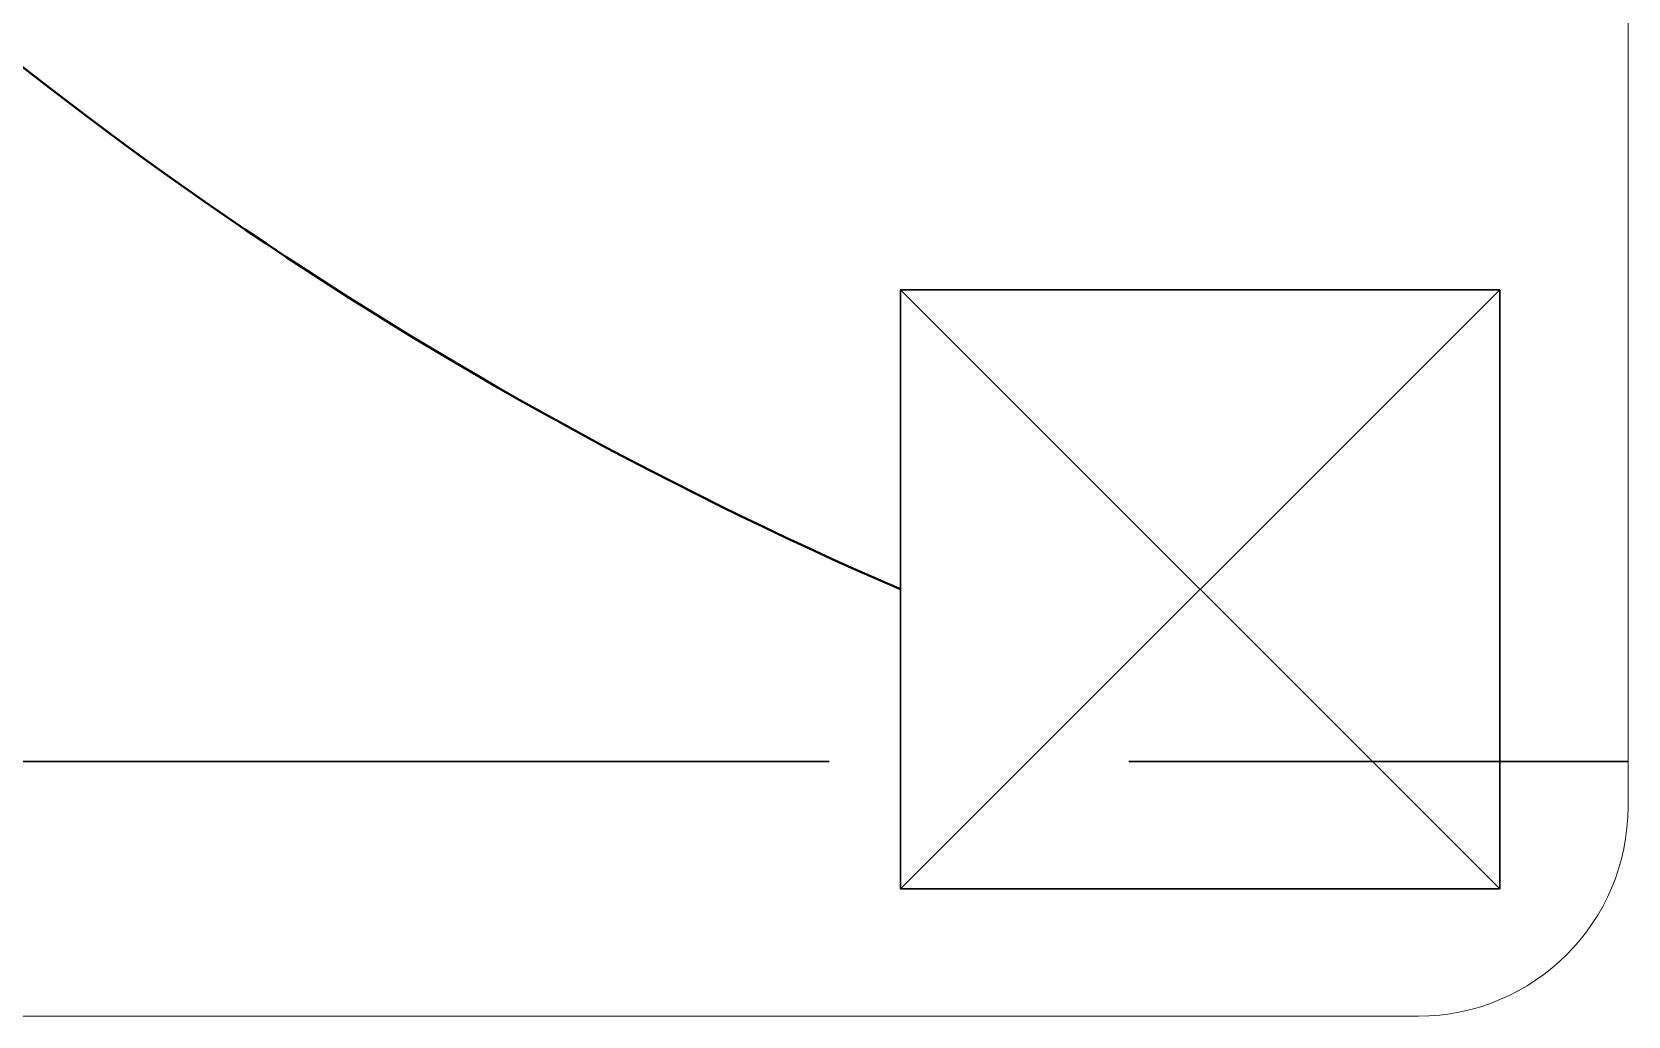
# Model space of a CAD drawing. Header units: metres. Extents: x 14 to 2416, y -346 to 476.
# Drawn here: x 41.969 to 42.502, y -74.376 to -74.048 of the extents above; entities that cross this region are included whole.
import ezdxf

# ---------------------------------------------------------------- set-up
doc = ezdxf.new("R2010")
doc.units = ezdxf.units.M
for name, pattern in [('0', [0]), ('CONTINUA', [0]), ('STYLE_03', [0.5, 0.416656, -0.083344])]:
    doc.linetypes.add(name, pattern=pattern)
doc.layers.get('0').update_dxf_attribs({"linetype": '0', "lineweight": 20})
for name, color, linetype, lineweight in [('A-ANNO-TEXT', 20, 'Continuous', 13), ('A-WALL', 250, 'Continuous', 20), ('baños', 251, 'Continuous', 0), ('E Registro Electrico', 36, 'Continuous', 30), ('E Salida Luces', 22, 'Continuous', 40)]:
    doc.layers.add(name, color=color, linetype=linetype, lineweight=lineweight)
doc.layers.add('MAVA Luminarias', color=1, linetype='Continuous')

# ---------------------------------------------------------------- blocks, each defined once
blk = doc.blocks.new('PL BASE 1N NASAS 09')
at = {"layer": 'A-WALL'}
for p, q in [((-107.88107, -37.61972), (-107.88107, -38.92972)), ((-107.95107, -38.99972), (-109.01107, -38.99972))]:
    blk.add_line(p, q, dxfattribs=at)
blk.add_arc((-107.95107, -38.92972), 0.07, 270, 0, dxfattribs=at)
blk = doc.blocks.new('PL MUEBLES 1N NASAS 09')
at = {"layer": 'baños'}
blk.add_blockref('PL BASE 1N NASAS 09', (162.26154, 88.20329), dxfattribs=at)
blk = doc.blocks.new('A$Cbef68299')
blk.add_blockref('PL MUEBLES 1N NASAS 09', (-30.76586, -32.0535))
blk = doc.blocks.new('A$Cc5be7df0')
at = {"layer": 'A-ANNO-TEXT'}
blk.add_blockref('A$Cbef68299', (4.14926, 17.33699), dxfattribs=at)
blk = doc.blocks.new('*U383')
at = {"layer": 'E Registro Electrico'}
for p, q in [((1, 0.5), (0, -0.5)), ((1, -0.5), (0, 0.5))]:
    blk.add_line(p, q, dxfattribs=at)
blk.add_lwpolyline([(1, 0.5), (1, -0.5), (0, -0.5), (0, 0.5)], close=True, dxfattribs=at)

msp = doc.modelspace()

# ---------------------------------------------------------------- linework, layer by layer
at = {"layer": 'E Salida Luces'}
msp.add_arc((42.78677, -73.0129), 1.33005, 200.94317, 246.60756, dxfattribs=at)
at = {"layer": 'MAVA Luminarias', "linetype": 'STYLE_03', "lineweight": 30}
msp.add_line((41.30155, -74.2911), (42.50155, -74.2911), dxfattribs=at)

# ---------------------------------------------------------------- block references
at = {"layer": 'A-ANNO-TEXT'}
msp.add_blockref('A$Cc5be7df0', (14.73768, -108.86317), dxfattribs=at)
at = {"layer": 'E Registro Electrico', "linetype": 'CONTINUA', "ltscale": 80, "xscale": 0.2, "yscale": 0.2, "zscale": 0.2}
msp.add_blockref('*U383', (42.25871, -74.23363), dxfattribs=at)

doc.saveas('drawing.dxf')
